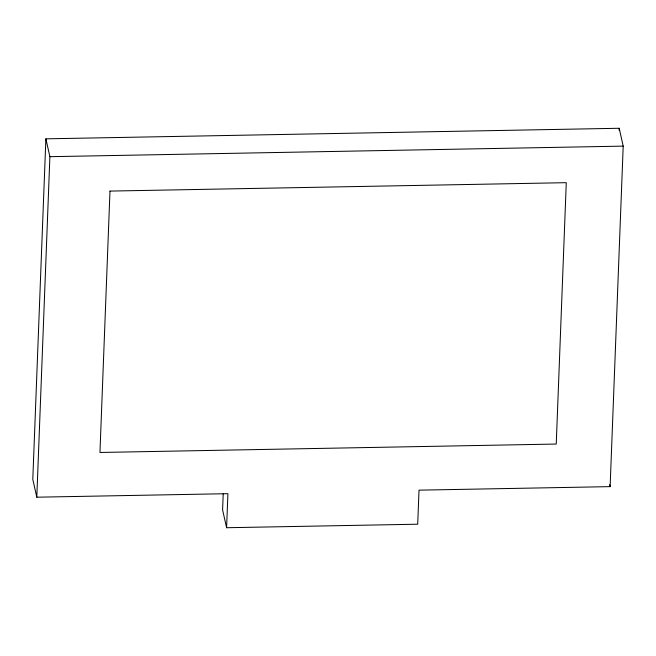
<?xml version="1.0" encoding="UTF-8"?>
<svg xmlns="http://www.w3.org/2000/svg" width="656" height="656" viewBox="0 0 656 656"><rect width="100%" height="100%" fill="white"/><g stroke="black" fill="none" stroke-linecap="round" stroke-linejoin="round"><path stroke-width="0.98" d="M45.879 138.834L32.8 479.347L36.802 497.199L227.911 493.681L226.599 527.727L417.708 524.21L419.012 490.155L610.121 486.637L623.2 146.116L619.198 128.273L45.879 138.834L49.889 156.686L36.802 497.199M223.212 493.853L222.597 509.884L226.599 527.727M619.116 130.314L619.198 128.273M49.889 156.686L623.2 146.116M609.67 484.653L610.121 486.637M109.987 191.085L99.95 452.468L556.239 444.055L566.276 182.68L109.987 191.085"/></g></svg>
